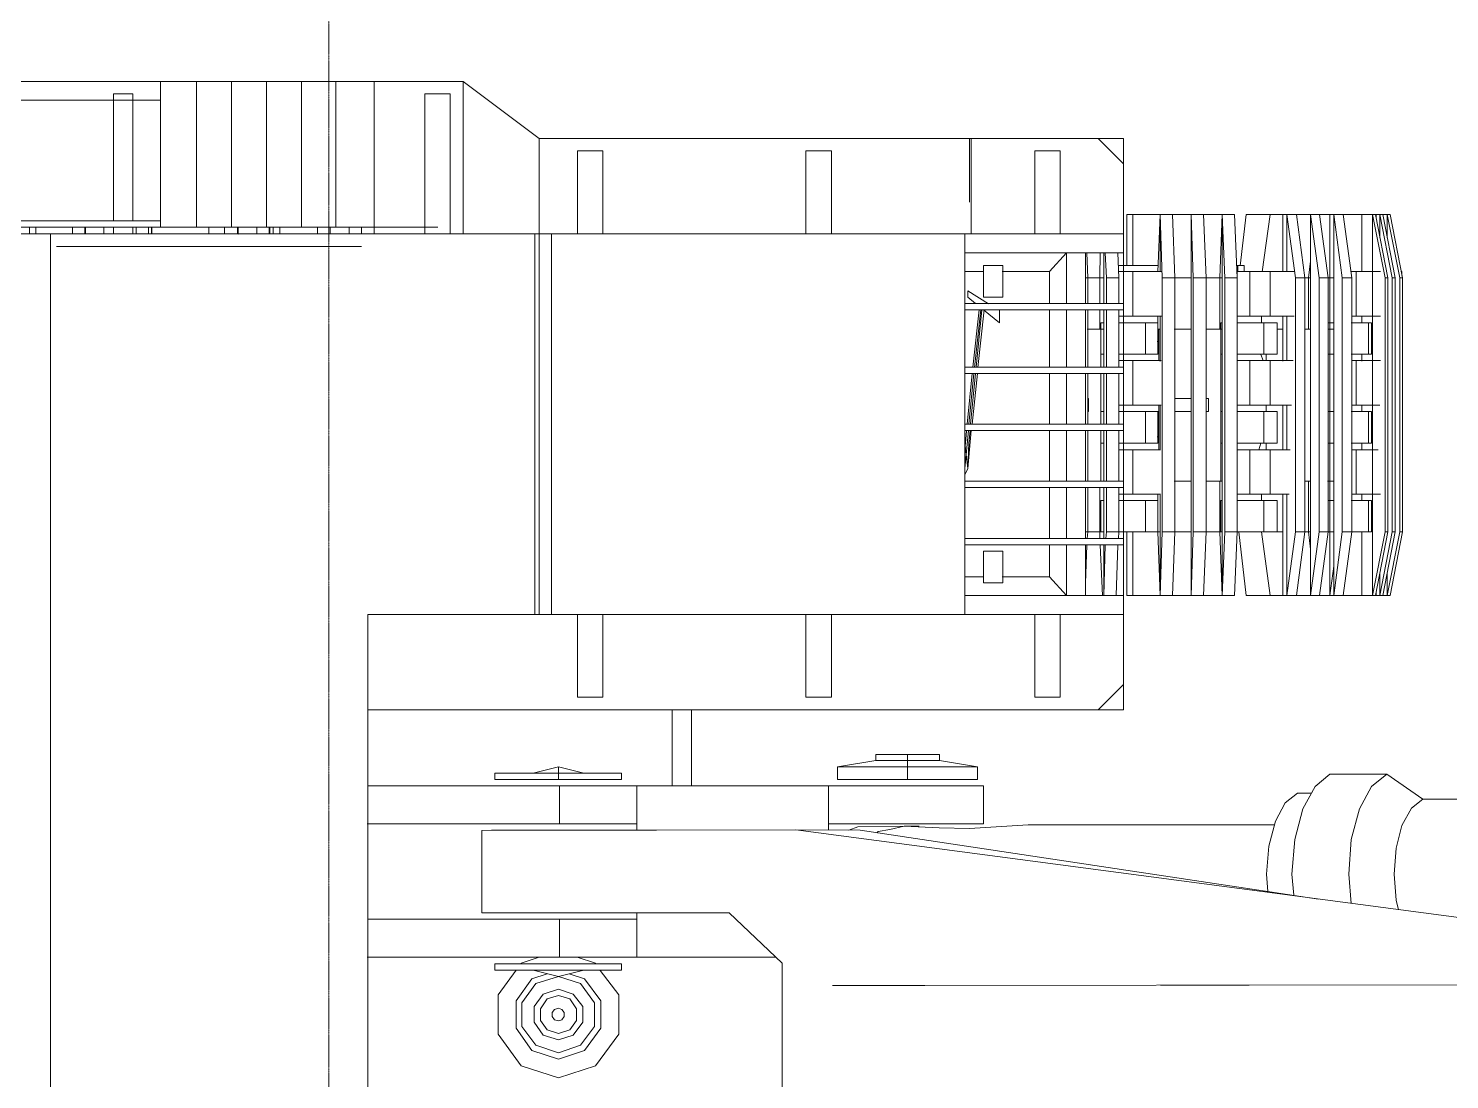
# Model space of a CAD drawing. Header units: millimetres. Extents: x -36433 to 17091, y -3786 to 28324.
# Drawn here: x -26324 to -23833, y 5982 to 7826 of the extents above; entities that cross this region are included whole.
import ezdxf

# ---------------------------------------------------------------- set-up
doc = ezdxf.new("R2010")
doc.units = ezdxf.units.MM
doc.linetypes.add('HIDDEN2', pattern=[0.1875, 0.125, -0.0625])

msp = doc.modelspace()

# ---------------------------------------------------------------- linework, layer by layer
at = {"color": 0, "linetype": 'Continuous', "lineweight": 5}
for p, q in [((-25561.9, 7732.8), (-28122.8, 7732.8)), ((-25561.9, 7732.8), (-27566.3, 7732.8)), ((-26151.9, 7732.8), (-27566.3, 7732.8)), ((-25673.5, 7732.8), (-26096.6, 7732.8)), ((-26092.6, 7477.1), (-26092.6, 7732.8)), ((-26029.4, 7732.8), (-26029.4, 7477.1)), ((-25968.1, 7477.1), (-25968.1, 7732.8)), ((-25906.8, 7732.8), (-25906.8, 7477.1)), ((-25845.5, 7477.1), (-25845.5, 7732.8)), ((-25785.2, 7732.8), (-25785.2, 7477.1)), ((-25718, 7465.9), (-25718, 7732.8)), ((-25561.9, 7732.8), (-25629.1, 7732.8)), ((-25428.4, 7632.6), (-25561.9, 7732.8)), ((-25561.9, 7732.8), (-25428.4, 7632.6)), ((-25561.9, 7465.9), (-25561.9, 7732.8)), ((-25428.4, 7632.6), (-25561.9, 7732.8)), ((-28122.8, 7699.8), (-26092.6, 7699.8)), ((-26174.7, 7711.1), (-26141.1, 7711.1)), ((-26174.7, 7488.3), (-26174.7, 7711.1)), ((-26141.1, 7711.1), (-26141.1, 7488.3)), ((-25629.1, 7711.1), (-25629.1, 7465.9)), ((-25584.6, 7711.1), (-25629.1, 7711.1)), ((-25584.6, 7465.9), (-25584.6, 7711.1)), ((-24404.4, 7632.6), (-25428.4, 7632.6)), ((-25428.4, 7632.6), (-25428.4, 7465.9)), ((-24404.4, 7632.6), (-25428.4, 7632.6)), ((-24448.9, 7632.6), (-25428.4, 7632.6)), ((-24674.3, 7521.3), (-24674.3, 7632.6)), ((-24671.3, 7465.9), (-24671.3, 7632.6)), ((-24404.4, 7588.5), (-24448.9, 7632.6)), ((-24404.4, 6631), (-24404.4, 7632.6)), ((-24404.4, 7632.6), (-24404.4, 7465.9)), ((-25361.2, 7610.9), (-25316.7, 7610.9)), ((-25361.2, 7465.9), (-25361.2, 7610.9)), ((-25316.7, 7610.9), (-25316.7, 7465.9)), ((-24960.9, 7610.9), (-24916.4, 7610.9)), ((-24960.9, 7465.9), (-24960.9, 7610.9)), ((-24916.4, 7610.9), (-24916.4, 7465.9)), ((-24559.6, 7465.9), (-24559.6, 7610.9)), ((-24559.6, 7610.9), (-24515.1, 7610.9)), ((-24515.1, 7610.9), (-24515.1, 7465.9)), ((-24404.4, 7465.9), (-24404.4, 7588.5)), ((-24398.5, 7409.9), (-24398.5, 7499.5)), ((-24209.7, 7499.5), (-24398.5, 7499.5)), ((-24387.6, 7499.5), (-24387.6, 7409.3)), ((-24340.2, 7499.5), (-24344.1, 7398.7)), ((-24340.2, 7499.5), (-24336.2, 7388.2)), ((-24340.2, 7399.4), (-24340.2, 7499.5)), ((-24314.5, 7388.2), (-24318.4, 7499.5)), ((-24285.8, 7499.5), (-24285.8, 6831.4)), ((-24281.9, 7388.2), (-24285.8, 7499.5)), ((-24264.1, 7499.5), (-24259.1, 7388.2)), ((-24235.4, 7388.2), (-24231.5, 7499.5)), ((-24231.5, 7499.5), (-24231.5, 6831.4)), ((-24226.5, 7388.2), (-24231.5, 7499.5)), ((-24204.8, 7388.2), (-24209.7, 7499.5)), ((-24189, 7499.5), (-24199.8, 7409.3)), ((-24189, 7499.5), (-23936.9, 7499.5)), ((-24161.3, 7398.7), (-24147.4, 7499.5)), ((-24124.7, 7399.4), (-24124.7, 7499.5)), ((-24103, 7388.2), (-24117.8, 7499.5)), ((-24117.8, 7499.5), (-24117.8, 7399.4)), ((-24086.2, 7388.2), (-24101, 7499.5)), ((-24076.3, 7499.5), (-24076.3, 6831.4)), ((-24061.4, 7388.2), (-24076.3, 7499.5)), ((-24060.5, 7499.5), (-24045.6, 7388.2)), ((-24042.7, 7499.5), (-24042.7, 6831.4)), ((-24035.7, 7499.5), (-24035.7, 6831.4)), ((-24020.9, 7388.2), (-24035.7, 7499.5)), ((-24004.1, 7388.2), (-24018.9, 7499.5)), ((-23986.3, 7499.5), (-23986.3, 7399.4)), ((-23945.8, 7388.2), (-23967.5, 7499.5)), ((-23967.5, 6831.4), (-23967.5, 7499.5)), ((-23940.9, 7388.2), (-23962.6, 7499.5)), ((-23961.6, 7499.5), (-23961.6, 7494.3)), ((-23954.7, 7499.5), (-23933, 7388.2)), ((-23954.7, 7499.5), (-23954.7, 7458.7)), ((-23928, 7388.2), (-23949.8, 7499.5)), ((-23941.8, 7499.5), (-23920.1, 7388.2)), ((-23941.8, 7458.7), (-23941.8, 7499.5)), ((-23936.9, 7499.5), (-23915.2, 7388.2)), ((-26092.6, 7488.3), (-28122.8, 7488.3)), ((-28122.8, 7477.1), (-25606.3, 7477.1)), ((-26321.9, 7477.1), (-26321.9, 7465.9)), ((-26311.1, 7465.9), (-26311.1, 7477.1)), ((-26246.8, 7477.1), (-26246.8, 7465.9)), ((-26225.1, 7476.5), (-26224.1, 7477.1)), ((-26225.1, 7465.9), (-26225.1, 7476.5)), ((-26224.1, 7477.1), (-26224.1, 7465.3)), ((-26191.5, 7465.9), (-26191.5, 7477.1)), ((-26174.7, 7465.9), (-26174.7, 7476.5)), ((-26141.1, 7477.1), (-26141.1, 7465.9)), ((-26135.1, 7477.1), (-26135.1, 7465.9)), ((-26113.4, 7465.9), (-26113.4, 7476.5)), ((-26108.4, 7477.1), (-26108.4, 7465.9)), ((-26107.5, 7465.9), (-26107.5, 7476.5)), ((-25718, 7477.1), (-26092.6, 7477.1)), ((-26007.6, 7477.1), (-26007.6, 7465.9)), ((-25980, 7465.9), (-25980, 7477.1)), ((-25957.2, 7476.5), (-25957.2, 7465.9)), ((-25956.2, 7465.3), (-25956.2, 7477.1)), ((-25923.6, 7477.1), (-25923.6, 7465.9)), ((-25901.9, 7476.5), (-25900.9, 7477.1)), ((-25901.9, 7465.9), (-25901.9, 7476.5)), ((-25900.9, 7477.1), (-25900.9, 7465.3)), ((-25894.9, 7465.9), (-25894.9, 7477.1)), ((-25883.1, 7477.1), (-25883.1, 7465.9)), ((-25816.9, 7465.9), (-25816.9, 7477.1)), ((-25795.1, 7476.5), (-25795.1, 7465.9)), ((-25761.5, 7465.9), (-25761.5, 7477.1)), ((-25739.8, 7476.5), (-25739.8, 7465.9)), ((-24404.4, 7465.9), (-28434.2, 7465.9)), ((-26285.4, 4482.2), (-26285.4, 7465.9)), ((-25957.2, 7465.9), (-25956.2, 7465.3)), ((-25436.3, 7465.9), (-25436.3, 6797.8)), ((-25428.4, 6797.8), (-25428.4, 7465.9)), ((-25406.7, 7465.9), (-25406.7, 6797.8)), ((-24682.2, 7465.9), (-24682.2, 6797.8)), ((-25739.8, 7443.5), (-26274.5, 7443.5)), ((-24404.4, 7432.3), (-24682.2, 7432.3)), ((-24504.3, 7432.3), (-24533.9, 7399.4)), ((-24504.3, 7343.4), (-24504.3, 7432.3)), ((-24470.6, 7342.7), (-24470.6, 7431.7)), ((-24466.7, 7388.2), (-24468.7, 7432.3)), ((-24445, 7432.3), (-24445.9, 7388.2)), ((-24439, 7431.7), (-24439, 7343.4)), ((-24434.1, 7388.2), (-24436.1, 7432.3)), ((-24412.3, 7388.2), (-24414.3, 7432.3)), ((-24649.6, 7399.4), (-24683.2, 7399.4)), ((-24649.6, 7409.9), (-24649.6, 7354.6)), ((-24615.9, 7409.9), (-24649.6, 7409.9)), ((-24533.9, 7399.4), (-24616.9, 7399.4)), ((-24615.9, 7409.9), (-24615.9, 7354.6)), ((-24615.9, 7354.6), (-24615.9, 7409.9)), ((-24533.9, 7342.7), (-24533.9, 7399.4)), ((-24344.1, 7409.9), (-24413.3, 7409.9)), ((-24413.3, 7399.4), (-24337.2, 7399.4)), ((-24387.6, 7321), (-24387.6, 7399.4)), ((-24337.2, 7399.4), (-24340.2, 7399.4)), ((-24205.8, 7409.9), (-24192.9, 7409.9)), ((-24104.9, 7399.4), (-24204.8, 7399.4)), ((-24204.8, 6942.7), (-24204.8, 7399.4)), ((-24203.8, 7398.7), (-24203.8, 7409.9)), ((-24192.9, 7409.9), (-24192.9, 7398.7)), ((-24183, 7321), (-24183, 7399.4)), ((-24147.4, 7399.4), (-24147.4, 7321)), ((-24080.2, 7388.2), (-24076.3, 7417.8)), ((-23953.7, 7399.4), (-24006.1, 7399.4)), ((-23996.2, 7399.4), (-23996.2, 7321)), ((-23916.2, 7399.4), (-23918.1, 7399.4)), ((-23916.2, 7392.8), (-23916.2, 7399.4)), ((-24439, 7388.2), (-24470.6, 7388.2)), ((-24466.7, 7388.2), (-24466.7, 7343.4)), ((-24445.9, 7388.2), (-24445.9, 7343.4)), ((-24434.1, 7388.2), (-24412.3, 7388.2)), ((-24434.1, 7343.4), (-24434.1, 7388.2)), ((-24412.3, 7343.4), (-24412.3, 7388.2)), ((-24336.2, 7388.2), (-24336.2, 6942.7)), ((-24336.2, 7388.2), (-24285.8, 7388.2)), ((-24314.5, 6942.7), (-24314.5, 7388.2)), ((-24281.9, 7388.2), (-24231.5, 7388.2)), ((-24281.9, 6942.7), (-24281.9, 7388.2)), ((-24259.1, 7388.2), (-24259.1, 6942.7)), ((-24235.4, 7298.6), (-24235.4, 7388.2)), ((-24226.5, 7388.2), (-24204.8, 7388.2)), ((-24226.5, 6942.7), (-24226.5, 7388.2)), ((-24103, 6942.7), (-24103, 7388.2)), ((-24103, 7388.2), (-24076.3, 7388.2)), ((-24086.2, 7388.2), (-24086.2, 6942.7)), ((-24080.2, 7388.2), (-24080.2, 7298.6)), ((-24035.7, 7388.2), (-24061.4, 7388.2)), ((-24061.4, 6942.7), (-24061.4, 7388.2)), ((-24045.6, 7388.2), (-24045.6, 6942.7)), ((-24004.1, 7388.2), (-24020.9, 7388.2)), ((-24020.9, 6942.7), (-24020.9, 7388.2)), ((-24004.1, 6942.7), (-24004.1, 7388.2)), ((-23945.8, 7388.2), (-23940.9, 7388.2)), ((-23945.8, 6942.7), (-23945.8, 7388.2)), ((-23940.9, 6942.7), (-23940.9, 7388.2)), ((-23933, 7388.2), (-23928, 7388.2)), ((-23933, 7388.2), (-23933, 6942.7)), ((-23928, 6942.7), (-23928, 7388.2)), ((-23915.2, 7388.2), (-23920.1, 7388.2)), ((-23920.1, 7388.2), (-23920.1, 6942.7)), ((-23915.2, 7388.2), (-23915.2, 6942.7)), ((-24677.2, 7365.8), (-24640.7, 7342.7)), ((-24677.2, 7354.6), (-24677.2, 7365.8)), ((-24663.4, 7343.4), (-24677.2, 7354.6)), ((-24649.6, 7354.6), (-24615.9, 7354.6)), ((-24682.2, 7343.4), (-24404.4, 7343.4)), ((-24404.4, 7332.2), (-24682.2, 7332.2)), ((-24668.3, 7232), (-24657.5, 7332.2)), ((-24654.5, 7332.2), (-24665.4, 7231.3)), ((-24662.4, 7232), (-24652.5, 7332.2)), ((-24648.6, 7332.2), (-24659.4, 7231.3)), ((-24652.5, 7332.2), (-24654.5, 7332.2)), ((-24649.6, 7332.2), (-24648.6, 7332.2)), ((-24621.9, 7309.8), (-24649.6, 7332.2)), ((-24621.9, 7309.8), (-24621.9, 7332.2)), ((-24533.9, 7231.3), (-24533.9, 7331.5)), ((-24504.3, 7231.3), (-24504.3, 7332.2)), ((-24470.6, 7231.3), (-24470.6, 7331.5)), ((-24466.7, 7331.5), (-24466.7, 7232)), ((-24445.9, 7332.2), (-24445.9, 7298.6)), ((-24439, 7232), (-24439, 7331.5)), ((-24434.1, 7331.5), (-24434.1, 7232)), ((-24412.3, 7232), (-24412.3, 7331.5)), ((-24444, 7309.8), (-24444, 7232)), ((-24444, 7309.8), (-24439, 7309.8)), ((-24337.2, 7321), (-24412.3, 7321)), ((-24412.3, 7309.8), (-24344.1, 7309.8)), ((-24365.9, 7254.4), (-24365.9, 7309.8)), ((-24344.1, 7321), (-24344.1, 7254.4)), ((-24340.2, 7321), (-24337.2, 7321)), ((-24340.2, 7242.5), (-24340.2, 7321)), ((-24231.5, 7309.8), (-24233.4, 7309.8)), ((-24233.4, 7031.7), (-24233.4, 7309.8)), ((-24204.8, 7321), (-24104.9, 7321)), ((-24134.6, 7309.8), (-24204.8, 7309.8)), ((-24162.3, 7309.8), (-24162.3, 7321)), ((-24158.3, 7254.4), (-24158.3, 7309.8)), ((-24134.6, 7254.4), (-24134.6, 7309.8)), ((-24124.7, 7321), (-24124.7, 7242.5)), ((-24117.8, 7320.3), (-24117.8, 7243.2)), ((-24045.6, 7309.8), (-24035.7, 7309.8)), ((-24005.1, 7309.8), (-23969.5, 7309.8)), ((-24004.1, 7321), (-23953.7, 7321)), ((-23986.3, 7309.1), (-23986.3, 7321)), ((-23974.5, 7254.4), (-23974.5, 7309.8)), ((-23969.5, 7309.8), (-23969.5, 7254.4)), ((-24439, 7298.6), (-24467.7, 7298.6)), ((-24345.1, 7276.8), (-24343.1, 7276.8)), ((-24344.1, 7298.6), (-24342.2, 7298.6)), ((-24340.2, 7298.6), (-24344.1, 7298.6)), ((-24342.2, 7298.6), (-24342.2, 7243.2)), ((-24285.8, 7298.6), (-24315.5, 7298.6)), ((-24231.5, 7298.6), (-24259.1, 7298.6)), ((-24124.7, 7298.6), (-24134.6, 7298.6)), ((-24076.3, 7298.6), (-24086.2, 7298.6)), ((-24035.7, 7298.6), (-24045.6, 7298.6)), ((-24439, 7254.4), (-24444, 7254.4)), ((-24344.1, 7254.4), (-24412.3, 7254.4)), ((-24231.5, 7254.4), (-24233.4, 7254.4)), ((-24134.6, 7254.4), (-24204.8, 7254.4)), ((-24159.3, 7243.2), (-24163.3, 7253.7)), ((-24154.4, 7253.7), (-24154.4, 7243.2)), ((-24045.6, 7254.4), (-24036.7, 7254.4)), ((-23969.5, 7254.4), (-24005.1, 7254.4)), ((-23986.3, 7254.4), (-23986.3, 7242.5)), ((-24682.2, 7232), (-24404.4, 7232)), ((-24412.3, 7243.2), (-24338.2, 7243.2)), ((-24387.6, 7165.4), (-24387.6, 7243.2)), ((-24342.2, 7243.2), (-24340.2, 7242.5)), ((-24204.8, 7243.2), (-24106.9, 7243.2)), ((-24183, 7165.4), (-24183, 7243.2)), ((-24147.4, 7243.2), (-24147.4, 7165.4)), ((-23953.7, 7243.2), (-24004.1, 7243.2)), ((-23996.2, 7243.2), (-23996.2, 7165.4)), ((-24404.4, 7220.8), (-24682.2, 7220.8)), ((-24678.2, 7131.8), (-24669.3, 7220.8)), ((-24666.4, 7220.8), (-24675.2, 7131.8)), ((-24672.3, 7131.8), (-24663.4, 7220.8)), ((-24660.4, 7220.8), (-24669.3, 7131.8)), ((-24663.4, 7220.8), (-24666.4, 7220.8)), ((-24533.9, 7131.8), (-24533.9, 7220.1)), ((-24504.3, 7131.8), (-24504.3, 7220.1)), ((-24470.6, 7131.8), (-24470.6, 7220.8)), ((-24466.7, 7220.1), (-24466.7, 7131.8)), ((-24444, 7220.1), (-24444, 7131.2)), ((-24439, 7131.2), (-24439, 7220.1)), ((-24434.1, 7220.1), (-24434.1, 7131.8)), ((-24412.3, 7131.8), (-24412.3, 7220.1)), ((-24465.7, 7176.6), (-24466.7, 7176.6)), ((-24465.7, 7154.2), (-24465.7, 7176.6)), ((-24314.5, 7176.6), (-24286.8, 7176.6)), ((-24255.2, 7176.6), (-24259.1, 7176.6)), ((-24255.2, 7154.2), (-24255.2, 7176.6)), ((-24465.7, 7154.2), (-24466.7, 7154.2)), ((-24439, 7154.2), (-24444, 7154.2)), ((-24338.2, 7165.4), (-24412.3, 7165.4)), ((-24343.1, 7154.2), (-24412.3, 7154.2)), ((-24365.9, 7154.2), (-24365.9, 7098.2)), ((-24344.1, 7154.2), (-24343.1, 7154.2)), ((-24344.1, 7098.2), (-24344.1, 7154.2)), ((-24342.2, 7164.8), (-24340.2, 7165.4)), ((-24342.2, 7086.4), (-24342.2, 7164.8)), ((-24340.2, 7165.4), (-24340.2, 7086.4)), ((-24286.8, 7154.2), (-24314.5, 7154.2)), ((-24259.1, 7154.2), (-24255.2, 7154.2)), ((-24231.5, 7154.2), (-24233.4, 7154.2)), ((-24204.8, 7165.4), (-24109.9, 7165.4)), ((-24134.6, 7154.2), (-24204.8, 7154.2)), ((-24158.3, 7154.2), (-24158.3, 7098.2)), ((-24154.4, 7164.8), (-24154.4, 7153.6)), ((-24134.6, 7098.2), (-24134.6, 7154.2)), ((-24124.7, 7165.4), (-24124.7, 7086.4)), ((-24117.8, 7087), (-24117.8, 7165.4)), ((-24035.7, 7154.2), (-24045.6, 7154.2)), ((-23969.5, 7154.2), (-24005.1, 7154.2)), ((-24004.1, 7165.4), (-23954.7, 7165.4)), ((-23986.3, 7154.2), (-23986.3, 7165.4)), ((-23974.5, 7098.2), (-23974.5, 7154.2)), ((-23969.5, 7154.2), (-23969.5, 7098.2)), ((-24682.2, 7131.8), (-24404.4, 7131.8)), ((-24675.2, 7131.8), (-24678.2, 7131.8)), ((-24669.3, 7131.8), (-24672.3, 7131.8)), ((-24404.4, 7120.6), (-24682.2, 7120.6)), ((-24682.2, 7054.1), (-24676.2, 7120.6)), ((-24681.2, 7098.2), (-24679.2, 7120)), ((-24671.3, 7120.6), (-24677.2, 7054.1)), ((-24673.3, 7120), (-24675.2, 7098.2)), ((-24533.9, 7031.7), (-24533.9, 7120)), ((-24504.3, 7120.6), (-24504.3, 7031)), ((-24470.6, 7031.7), (-24470.6, 7120.6)), ((-24466.7, 7120), (-24466.7, 7031)), ((-24444, 7120.6), (-24444, 7031.7)), ((-24439, 7031), (-24439, 7120)), ((-24434.1, 7120), (-24434.1, 7031)), ((-24412.3, 7031), (-24412.3, 7120)), ((-24345.1, 7109.4), (-24343.1, 7109.4)), ((-24677.2, 7054.1), (-24682.2, 7098.2)), ((-24681.2, 7098.2), (-24682.2, 7090.3)), ((-24675.2, 7098.2), (-24677.2, 7054.1)), ((-24439, 7098.2), (-24444, 7098.2)), ((-24412.3, 7098.2), (-24344.1, 7098.2)), ((-24412.3, 7087), (-24339.2, 7087)), ((-24387.6, 7087), (-24387.6, 7009.3)), ((-24231.5, 7098.2), (-24233.4, 7098.2)), ((-24134.6, 7098.2), (-24204.8, 7098.2)), ((-24204.8, 7087), (-24111.9, 7087)), ((-24183, 7009.3), (-24183, 7087)), ((-24167.2, 7087), (-24163.3, 7098.2)), ((-24154.4, 7097.6), (-24154.4, 7086.4)), ((-24147.4, 7087), (-24147.4, 7009.3)), ((-24045.6, 7098.2), (-24036.7, 7098.2)), ((-23969.5, 7098.2), (-24005.1, 7098.2)), ((-24004.1, 7087), (-23957.7, 7087)), ((-23996.2, 7087), (-23996.2, 7009.3)), ((-23986.3, 7098.2), (-23986.3, 7086.4)), ((-24677.2, 7054.1), (-24682.2, 7042.9)), ((-24682.2, 7031.7), (-24404.4, 7031.7)), ((-24285.8, 7031.7), (-24315.5, 7031.7)), ((-24231.5, 7031.7), (-24259.1, 7031.7)), ((-24235.4, 7031.7), (-24233.4, 7031.7)), ((-24235.4, 6942.7), (-24235.4, 7031.7)), ((-24076.3, 7031.7), (-24086.2, 7031.7)), ((-24080.2, 6942.7), (-24080.2, 7031.7)), ((-24046.6, 7031.7), (-24035.7, 7031.7)), ((-24404.4, 7020.5), (-24682.2, 7020.5)), ((-24533.9, 6931.5), (-24533.9, 7020.5)), ((-24504.3, 7020.5), (-24504.3, 6930.9)), ((-24470.6, 6930.9), (-24470.6, 7019.8)), ((-24466.7, 7020.5), (-24466.7, 6942.7)), ((-24445.9, 7020.5), (-24445.9, 6931.5)), ((-24439, 6930.9), (-24439, 7020.5)), ((-24434.1, 7020.5), (-24434.1, 6942.7)), ((-24412.3, 7020.5), (-24412.3, 6942.7)), ((-24339.2, 7009.3), (-24412.3, 7009.3)), ((-24344.1, 6942.7), (-24344.1, 7009.3)), ((-24340.2, 7009.3), (-24340.2, 6831.4)), ((-24204.8, 7009.3), (-24113.8, 7009.3)), ((-24162.3, 7009.3), (-24162.3, 6998.1)), ((-24124.7, 7009.3), (-24124.7, 6831.4)), ((-24117.8, 6831.4), (-24117.8, 7009.3)), ((-24004.1, 7009.3), (-23953.7, 7009.3)), ((-23986.3, 6998.1), (-23986.3, 7009.3)), ((-24444, 6998.1), (-24439, 6998.1)), ((-24444, 6942.7), (-24444, 6998.1)), ((-24344.1, 6998.1), (-24412.3, 6998.1)), ((-24365.9, 6942.7), (-24365.9, 6998.1)), ((-24233.4, 6998.1), (-24231.5, 6998.1)), ((-24233.4, 6942.7), (-24233.4, 6998.1)), ((-24204.8, 6998.1), (-24134.6, 6998.1)), ((-24158.3, 6942.7), (-24158.3, 6998.1)), ((-24134.6, 6998.1), (-24134.6, 6942.7)), ((-24035.7, 6998.1), (-24045.6, 6998.1)), ((-23969.5, 6998.1), (-24005.1, 6998.1)), ((-23974.5, 6998.1), (-23974.5, 6942.7)), ((-23969.5, 6942.7), (-23969.5, 6998.1)), ((-24682.2, 6931.5), (-24404.4, 6931.5)), ((-24439, 6942.7), (-24470.6, 6942.7)), ((-24466.7, 6942.7), (-24467.7, 6931.5)), ((-24435.1, 6931.5), (-24434.1, 6942.7)), ((-24434.1, 6942.7), (-24340.2, 6942.7)), ((-24412.3, 6942.7), (-24413.3, 6931.5)), ((-24398.5, 6942.1), (-24398.5, 6831.4)), ((-24387.6, 6942.7), (-24387.6, 6831.4)), ((-24344.1, 6942.7), (-24340.2, 6831.4)), ((-24340.2, 6831.4), (-24336.2, 6942.7)), ((-24336.2, 6942.7), (-24285.8, 6942.7)), ((-24318.4, 6831.4), (-24314.5, 6942.7)), ((-24285.8, 6831.4), (-24281.9, 6942.7)), ((-24281.9, 6942.7), (-24231.5, 6942.7)), ((-24259.1, 6942.7), (-24264.1, 6831.4)), ((-24231.5, 6831.4), (-24235.4, 6942.7)), ((-24231.5, 6942.7), (-24233.4, 6942.7)), ((-24231.5, 6831.4), (-24226.5, 6942.7)), ((-24124.7, 6942.7), (-24226.5, 6942.7)), ((-24209.7, 6831.4), (-24204.8, 6942.7)), ((-24189, 6831.4), (-24201.8, 6942.7)), ((-24162.3, 6942.7), (-24147.4, 6831.4)), ((-24117.8, 6831.4), (-24103, 6942.7)), ((-24076.3, 6942.7), (-24103, 6942.7)), ((-24086.2, 6942.7), (-24101, 6831.4)), ((-24080.2, 6942.7), (-24076.3, 6912.4)), ((-24076.3, 6831.4), (-24061.4, 6942.7)), ((-24035.7, 6942.7), (-24061.4, 6942.7)), ((-24060.5, 6831.4), (-24045.6, 6942.7)), ((-24035.7, 6831.4), (-24020.9, 6942.7)), ((-24020.9, 6942.7), (-23969.5, 6942.7)), ((-24004.1, 6942.7), (-24018.9, 6831.4)), ((-23986.3, 6942.1), (-23986.3, 6831.4)), ((-23967.5, 6831.4), (-23945.8, 6942.7)), ((-23962.6, 6831.4), (-23940.9, 6942.7)), ((-23954.7, 6831.4), (-23933, 6942.7)), ((-23928, 6942.7), (-23949.8, 6831.4)), ((-23945.8, 6942.7), (-23940.9, 6942.7)), ((-23920.1, 6942.7), (-23941.8, 6831.4)), ((-23915.2, 6942.7), (-23936.9, 6831.4)), ((-23933, 6942.7), (-23928, 6942.7)), ((-23920.1, 6942.7), (-23915.2, 6942.7)), ((-24404.4, 6920.3), (-24682.2, 6920.3)), ((-24649.6, 6909.1), (-24649.6, 6853.8)), ((-24615.9, 6909.1), (-24649.6, 6909.1)), ((-24615.9, 6853.8), (-24615.9, 6909.1)), ((-24615.9, 6853.8), (-24615.9, 6909.1)), ((-24533.9, 6864.3), (-24533.9, 6919.7)), ((-24504.3, 6919.7), (-24504.3, 6831.4)), ((-24470.6, 6831.4), (-24470.6, 6919.7)), ((-24468.7, 6919.7), (-24470.6, 6853.1)), ((-24441, 6831.4), (-24445, 6919.7)), ((-24439, 6920.3), (-24439, 6831.4)), ((-24439, 6831.4), (-24436.1, 6919.7)), ((-24414.3, 6919.7), (-24417.3, 6831.4)), ((-24042.7, 6831.4), (-24035.7, 6882.8)), ((-24683.2, 6864.3), (-24650.5, 6864.3)), ((-24649.6, 6853.8), (-24615.9, 6853.8)), ((-24616.9, 6864.3), (-24533.9, 6864.3)), ((-24504.3, 6831.4), (-24533.9, 6864.3)), ((-23954.7, 6871.6), (-23954.7, 6831.4)), ((-23941.8, 6831.4), (-23941.8, 6871.6)), ((-24682.2, 6831.4), (-24404.4, 6831.4)), ((-24398.5, 6831.4), (-24209.7, 6831.4)), ((-23936.9, 6831.4), (-24189, 6831.4)), ((-23961.6, 6831.4), (-23961.6, 6836)), ((-25728.9, 5161), (-25728.9, 6797.8)), ((-25728.9, 6797.8), (-24404.4, 6797.8)), ((-25361.2, 6797.8), (-25361.2, 6652.8)), ((-25316.7, 6652.8), (-25316.7, 6797.8)), ((-24960.9, 6652.8), (-24960.9, 6797.8)), ((-24916.4, 6797.8), (-24916.4, 6652.8)), ((-24559.6, 6652.8), (-24559.6, 6797.8)), ((-24515.1, 6797.8), (-24515.1, 6652.8)), ((-24404.4, 6631), (-24404.4, 6797.8)), ((-24404.4, 6797.8), (-24404.4, 6675.2)), ((-25361.2, 6652.8), (-25316.7, 6652.8)), ((-24916.4, 6652.8), (-24960.9, 6652.8)), ((-24515.1, 6652.8), (-24559.6, 6652.8)), ((-24404.4, 6675.2), (-24448.9, 6631)), ((-24404.4, 6631), (-25728.9, 6631)), ((-25728.9, 6631), (-24404.4, 6631)), ((-24448.9, 6631), (-25728.9, 6631)), ((-25195.2, 6630.4), (-25195.2, 6497.3)), ((-25161.5, 6631), (-25161.5, 6497.3)), ((-24838.3, 6552.6), (-24838.3, 6542.1)), ((-24726.6, 6552.6), (-24838.3, 6552.6)), ((-24783, 6552.6), (-24783, 6508.5)), ((-24726.6, 6542.1), (-24726.6, 6552.6)), ((-25439.3, 6519.7), (-25394.8, 6530.9)), ((-25350.3, 6519.7), (-25394.8, 6530.9)), ((-25394.8, 6530.9), (-25394.8, 6508.5)), ((-24838.3, 6542.1), (-24905.5, 6530.9)), ((-24905.5, 6530.9), (-24660.4, 6530.9)), ((-24905.5, 6508.5), (-24905.5, 6530.9)), ((-24838.3, 6542.1), (-24726.6, 6542.1)), ((-24660.4, 6530.9), (-24726.6, 6542.1)), ((-24660.4, 6508.5), (-24660.4, 6530.9)), ((-25506.5, 6519.7), (-25506.5, 6508.5)), ((-25284.1, 6519.7), (-25506.5, 6519.7)), ((-25506.5, 6508.5), (-25284.1, 6508.5)), ((-25284.1, 6508.5), (-25284.1, 6519.7)), ((-24905.5, 6508.5), (-24660.4, 6508.5)), ((-24068.4, 6496.6), (-24042.7, 6517.7)), ((-24042.7, 6517.7), (-23942.8, 6517.7)), ((-23942.8, 6517.7), (-23969.5, 6496.6)), ((-23942.8, 6517.7), (-23879.6, 6474.2)), ((-25728.9, 6497.3), (-24649.6, 6497.3)), ((-25392.8, 6497.3), (-25392.8, 6430.7)), ((-25257.4, 6497.3), (-25257.4, 6418.9)), ((-24921.4, 6419.5), (-24921.4, 6497.3)), ((-24649.6, 6497.3), (-24649.6, 6430.7)), ((-24120.8, 6467.6), (-24099, 6484.8)), ((-24099, 6484.8), (-24075.3, 6484.8)), ((-24090.1, 6457.1), (-24068.4, 6496.6)), ((-23969.5, 6496.6), (-23990.3, 6457.1)), ((-24137.6, 6435.3), (-24120.8, 6467.6)), ((-24103.9, 6403.1), (-24090.1, 6457.1)), ((-23990.3, 6457.1), (-24005.1, 6403.1)), ((-23899.3, 6458.4), (-23916.2, 6428.1)), ((-23879.6, 6474.2), (-23899.3, 6458.4)), ((-22822, 6474.9), (-23879.6, 6474.2)), ((-25257.4, 6430.7), (-25729.9, 6430.7)), ((-24649.6, 6430.7), (-24921.4, 6430.7)), ((-24674.3, 6422.8), (-24571.5, 6429.4)), ((-24571.5, 6429.4), (-24139.5, 6429.4)), ((-24149.4, 6391.9), (-24137.6, 6435.3)), ((-23916.2, 6428.1), (-23926, 6387.9)), ((-25512.4, 6419.5), (-25529.2, 6418.9)), ((-25529.2, 6418.9), (-25529.2, 6274.6)), ((-25222.8, 6419.5), (-25512.4, 6419.5)), ((-24978.7, 6420.2), (-25222.8, 6419.5)), ((-24978.7, 6420.2), (-24866, 6419.5)), ((-23807.4, 6265.3), (-24978.7, 6420.2)), ((-24885.8, 6419.5), (-24870, 6425.5)), ((-24788.9, 6426.8), (-24870, 6425.5)), ((-24866, 6419.5), (-24062.4, 6298.9)), ((-24834.4, 6417.6), (-24836.4, 6414.9)), ((-24834.4, 6417.6), (-24813.6, 6420.8)), ((-24813.6, 6420.8), (-24788.9, 6426.8)), ((-24762.2, 6426.8), (-24788.9, 6426.8)), ((-24788.9, 6426.8), (-24727.6, 6424.1)), ((-24727.6, 6424.1), (-24674.3, 6422.8)), ((-24108.9, 6342.4), (-24103.9, 6403.1)), ((-24005.1, 6403.1), (-24009.1, 6342.4)), ((-24153.4, 6342.4), (-24149.4, 6391.9)), ((-23926, 6387.9), (-23930, 6342.4)), ((-24153.4, 6342.4), (-24151.4, 6312.1)), ((-24105.9, 6305.5), (-24108.9, 6342.4)), ((-24009.1, 6342.4), (-24005.1, 6291)), ((-23926, 6297), (-23930, 6342.4)), ((-23922.1, 6279.8), (-23926, 6297)), ((-25257.4, 6263.4), (-25728.9, 6263.4)), ((-25529.2, 6274.6), (-25095.6, 6274.6)), ((-25392.8, 6196.8), (-25392.8, 6263.4)), ((-25257.4, 6274.6), (-25257.4, 6196.8)), ((-25002.4, 6186.3), (-25095.6, 6274.6)), ((-25729.9, 6196.8), (-25014.3, 6196.8)), ((-25506.5, 6185.6), (-25284.1, 6185.6)), ((-25506.5, 6174.4), (-25506.5, 6185.6)), ((-25460, 6186.3), (-25461, 6185.6)), ((-25428.4, 6196.8), (-25460, 6186.3)), ((-25329.6, 6186.3), (-25362.2, 6196.8)), ((-25329.6, 6185.6), (-25329.6, 6186.3)), ((-25284.1, 6185.6), (-25284.1, 6174.4)), ((-25002.4, 5774.4), (-25002.4, 6186.3)), ((-25284.1, 6174.4), (-25506.5, 6174.4)), ((-25468.9, 6174.4), (-25500.6, 6130.9)), ((-25468.9, 6120.4), (-25441.3, 6159.2)), ((-25441.3, 6159.2), (-25414.6, 6167.8)), ((-25394.8, 6163.2), (-25439.3, 6174.4)), ((-25434.3, 6150.7), (-25394.8, 6163.2)), ((-25350.3, 6174.4), (-25394.8, 6163.2)), ((-25356.3, 6150.7), (-25394.8, 6163.2)), ((-25376, 6167.8), (-25349.3, 6159.2)), ((-25349.3, 6159.2), (-25320.7, 6120.4)), ((-25289.1, 6130.9), (-25321.7, 6173.7)), ((-25500.6, 6061.7), (-25500.6, 6130.9)), ((-25459.1, 6117.1), (-25434.3, 6150.7)), ((-25421.5, 6132.2), (-25437.3, 6110.5)), ((-25394.8, 6140.8), (-25421.5, 6132.2)), ((-25414.6, 6123.7), (-25394.8, 6129.6)), ((-25369.1, 6132.2), (-25394.8, 6140.8)), ((-25375, 6123.7), (-25394.8, 6129.6)), ((-25352.3, 6110.5), (-25369.1, 6132.2)), ((-25356.3, 6150.7), (-25331.6, 6117.1)), ((-25289.1, 6061.7), (-25289.1, 6130.9)), ((-22558.1, 6150), (-24914.4, 6147.4)), ((-24914.4, 6147.4), (-24752.3, 6147.4)), ((-24184, 6148), (-24339.2, 6148)), ((-25468.9, 6072.3), (-25468.9, 6120.4)), ((-25459.1, 6075.6), (-25459.1, 6117.1)), ((-25437.3, 6110.5), (-25437.3, 6082.8)), ((-25426.4, 6106.5), (-25414.6, 6123.7)), ((-25426.4, 6086.1), (-25426.4, 6106.5)), ((-25401.7, 6105.2), (-25405.7, 6099.9)), ((-25394.8, 6107.8), (-25401.7, 6105.2)), ((-25394.8, 6107.8), (-25388.9, 6105.2)), ((-25384.9, 6099.9), (-25388.9, 6105.2)), ((-25363.2, 6106.5), (-25375, 6123.7)), ((-25363.2, 6086.1), (-25363.2, 6106.5)), ((-25352.3, 6082.8), (-25352.3, 6110.5)), ((-25331.6, 6117.1), (-25331.6, 6075.6)), ((-25320.7, 6120.4), (-25320.7, 6072.3)), ((-25437.3, 6082.8), (-25421.5, 6060.4)), ((-25414.6, 6069.6), (-25426.4, 6086.1)), ((-25405.7, 6099.9), (-25405.7, 6092.7)), ((-25405.7, 6092.7), (-25401.7, 6087.4)), ((-25401.7, 6087.4), (-25394.8, 6085.4)), ((-25394.8, 6085.4), (-25388.9, 6087.4)), ((-25388.9, 6087.4), (-25384.9, 6092.7)), ((-25384.9, 6092.7), (-25384.9, 6099.9)), ((-25375, 6069.6), (-25363.2, 6086.1)), ((-25369.1, 6060.4), (-25352.3, 6082.8)), ((-25500.6, 6061.7), (-25460, 6006.4)), ((-25468.9, 6072.3), (-25441.3, 6033.4)), ((-25434.3, 6042.6), (-25459.1, 6075.6)), ((-25421.5, 6060.4), (-25394.8, 6051.8)), ((-25394.8, 6063), (-25414.6, 6069.6)), ((-25375, 6069.6), (-25394.8, 6063)), ((-25394.8, 6051.8), (-25369.1, 6060.4)), ((-25331.6, 6075.6), (-25356.3, 6042.6)), ((-25320.7, 6072.3), (-25349.3, 6033.4)), ((-25329.6, 6006.4), (-25289.1, 6061.7)), ((-25441.3, 6033.4), (-25394.8, 6018.2)), ((-25394.8, 6029.4), (-25434.3, 6042.6)), ((-25356.3, 6042.6), (-25394.8, 6029.4)), ((-25349.3, 6033.4), (-25394.8, 6018.2)), ((-25394.8, 5985.3), (-25460, 6006.4)), ((-25394.8, 5985.3), (-25329.6, 6006.4))]:
    msp.add_line(p, q, dxfattribs=at)
at = {"linetype": 'HIDDEN2', "lineweight": 5}
msp.add_lwpolyline([(-25797.1, -626.7), (-25797.1, 17791)], dxfattribs=at)

doc.saveas('drawing.dxf')
